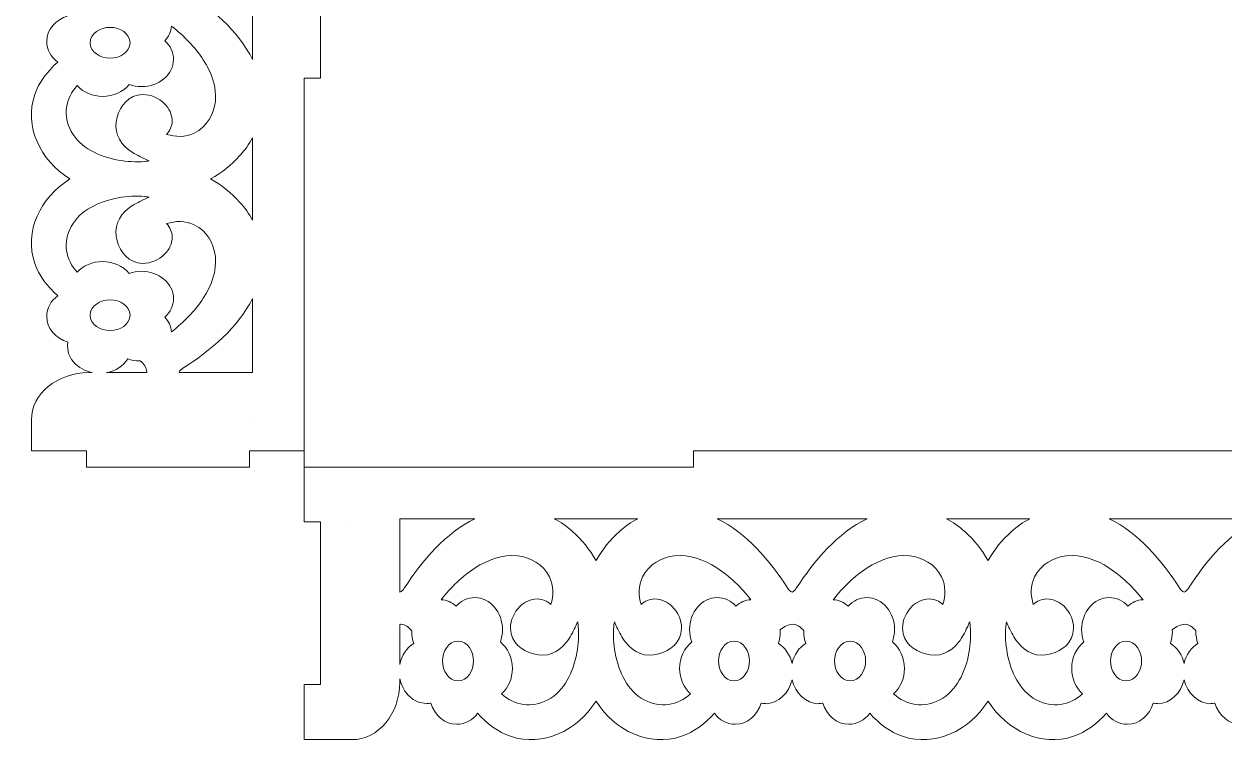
# Model space of a CAD drawing. Header units: centimetres. Extents: x -71 to 23, y -172 to -52.
# Drawn here: x -16.31 to 5.66, y -134.71 to -121.47 of the extents above; entities that cross this region are included whole.
import ezdxf

# ---------------------------------------------------------------- set-up
doc = ezdxf.new("R2010")
doc.units = ezdxf.units.CM
doc.header["$MEASUREMENT"] = 0
doc.layers.add('Layer 1', color=7, linetype='Continuous')

msp = doc.modelspace()

# ---------------------------------------------------------------- linework, layer by layer
at = {"layer": 'Layer 1', "lineweight": 9}
for points, knots in [([(-15.17598, -104.88827), (-15.17598, -104.88827), (-15.17598, -104.58813), (-15.17598, -104.58813), (-15.17598, -104.58813), (-15.17598, -104.58813), (-12.19534, -104.58813), (-12.19534, -104.58813), (-12.19534, -104.58813), (-12.19534, -104.58813), (-12.19534, -104.88827), (-12.19534, -104.88827), (-12.19534, -104.88827), (-12.19534, -104.88827), (-11.40828, -104.88827), (-11.40828, -104.88827), (-11.40828, -104.88827), (-11.40828, -104.88827), (-11.37993, -104.88827), (-11.37993, -104.88827), (-11.37993, -104.88827), (-11.37993, -104.88827), (-11.18832, -104.88827), (-11.18832, -104.88827), (-11.18832, -104.88827), (-11.18832, -104.88827), (-11.18832, -111.71435), (-11.18832, -111.71435), (-11.18832, -111.71435), (-11.18832, -111.71435), (-10.88832, -111.71435), (-10.88832, -111.71435), (-10.88832, -111.71435), (-10.88832, -111.71435), (-10.88832, -122.46192), (-10.88832, -122.46192), (-10.88832, -122.46192), (-10.88832, -122.46192), (-11.18832, -122.46192), (-11.18832, -122.46192), (-11.18832, -122.46192), (-11.18832, -122.46192), (-11.18832, -129.28802), (-11.18832, -129.28802), (-11.18832, -129.28802), (-11.18832, -129.28802), (-11.37993, -129.28802), (-11.37993, -129.28802), (-11.37993, -129.28802), (-11.37993, -129.28802), (-11.40828, -129.28802), (-11.40828, -129.28802), (-11.40828, -129.28802), (-11.40828, -129.28802), (-12.18887, -129.28802), (-12.18887, -129.28802), (-12.18887, -129.28802), (-12.18887, -129.28802), (-12.18887, -129.29174), (-12.18887, -129.29174), (-12.18887, -129.29174), (-12.18887, -129.29174), (-12.18887, -129.58813), (-12.18887, -129.58813), (-12.18887, -129.58813), (-12.18887, -129.58813), (-15.16951, -129.58813), (-15.16951, -129.58813), (-15.16951, -129.58813), (-15.16951, -129.58813), (-15.16951, -129.29174), (-15.16951, -129.29174), (-15.16951, -129.29174), (-15.16951, -129.29174), (-15.16951, -129.28802), (-15.16951, -129.28802), (-15.16951, -129.28802), (-15.16951, -129.28802), (-16.17919, -129.28802), (-16.17919, -129.28802), (-16.17919, -129.28802), (-16.17919, -129.28802), (-16.17919, -128.72305), (-16.17919, -128.72305), (-16.17919, -128.72305), (-16.17919, -128.24726), (-15.70638, -127.85797), (-15.12849, -127.85797), (-15.12849, -127.85797), (-15.12849, -127.85797), (-15.06628, -127.85797), (-15.06628, -127.85797), (-15.06628, -127.85797), (-15.06096, -127.85904), (-15.51761, -127.76986), (-15.51761, -127.37193), (-15.51761, -127.37193), (-15.51761, -127.34698), (-15.51543, -127.32229), (-15.51121, -127.29806), (-15.51121, -127.29806), (-15.73304, -127.22975), (-15.89862, -127.04977), (-15.89862, -126.82826), (-15.89862, -126.82826), (-15.89862, -126.6754), (-15.81918, -126.54113), (-15.69589, -126.45044), (-15.69589, -126.45044), (-15.88475, -126.2823), (-16.04379, -126.08043), (-16.11801, -125.85711), (-16.11801, -125.85711), (-16.31372, -125.2682), (-16.02326, -124.66009), (-15.47459, -124.3106), (-15.47459, -124.3106), (-16.02333, -123.96114), (-16.31382, -123.35299), (-16.11809, -122.76405), (-16.11809, -122.76405), (-16.04386, -122.54073), (-15.88482, -122.33886), (-15.69596, -122.17072), (-15.69596, -122.17072), (-15.81924, -122.08002), (-15.89868, -121.94576), (-15.89868, -121.79291), (-15.89868, -121.79291), (-15.89868, -121.57138), (-15.73309, -121.39141), (-15.51127, -121.32311), (-15.51127, -121.32311), (-15.51549, -121.29887), (-15.51766, -121.27418), (-15.51766, -121.24923), (-15.51766, -121.24923), (-15.51766, -121.01186), (-15.32758, -120.82223), (-15.08191, -120.76653), (-15.08191, -120.76653), (-15.32755, -120.71079), (-15.51761, -120.52118), (-15.51761, -120.28382), (-15.51761, -120.28382), (-15.51761, -120.25887), (-15.51543, -120.23419), (-15.51121, -120.20996), (-15.51121, -120.20996), (-15.73304, -120.14164), (-15.89862, -119.96168), (-15.89862, -119.74015), (-15.89862, -119.74015), (-15.89862, -119.5873), (-15.81918, -119.45304), (-15.6959, -119.36234), (-15.6959, -119.36234), (-15.88476, -119.1942), (-16.04379, -118.99233), (-16.11801, -118.76901), (-16.11801, -118.76901), (-16.31372, -118.1801), (-16.02326, -117.57198), (-15.47459, -117.2225), (-15.47459, -117.2225), (-16.02332, -116.87305), (-16.31382, -116.26488), (-16.11809, -115.67595), (-16.11809, -115.67595), (-16.04386, -115.45263), (-15.88482, -115.25076), (-15.69596, -115.08261), (-15.69596, -115.08261), (-15.81924, -114.99192), (-15.89868, -114.85766), (-15.89868, -114.70481), (-15.89868, -114.70481), (-15.89868, -114.48328), (-15.73309, -114.30331), (-15.51127, -114.23501), (-15.51127, -114.23501), (-15.51549, -114.21077), (-15.51766, -114.18608), (-15.51766, -114.16113), (-15.51766, -114.16113), (-15.51766, -113.92377), (-15.32758, -113.73413), (-15.08191, -113.67842), (-15.08191, -113.67842), (-15.32755, -113.62269), (-15.51761, -113.43308), (-15.51761, -113.19572), (-15.51761, -113.19572), (-15.51761, -113.17078), (-15.51543, -113.14609), (-15.51121, -113.12185), (-15.51121, -113.12185), (-15.73304, -113.05354), (-15.89862, -112.87358), (-15.89862, -112.65205), (-15.89862, -112.65205), (-15.89862, -112.49921), (-15.81918, -112.36494), (-15.6959, -112.27424), (-15.6959, -112.27424), (-15.88476, -112.10609), (-16.04379, -111.90424), (-16.11801, -111.68091), (-16.11801, -111.68091), (-16.31372, -111.09201), (-16.02326, -110.48388), (-15.47459, -110.1344), (-15.47459, -110.1344), (-16.02332, -109.78494), (-16.31382, -109.17678), (-16.11809, -108.58785), (-16.11809, -108.58785), (-16.04386, -108.36453), (-15.88482, -108.16266), (-15.69596, -107.99451), (-15.69596, -107.99451), (-15.81924, -107.90382), (-15.89868, -107.76956), (-15.89868, -107.61672), (-15.89868, -107.61672), (-15.89868, -107.39518), (-15.73309, -107.21521), (-15.51127, -107.14691), (-15.51127, -107.14691), (-15.51549, -107.12266), (-15.51766, -107.09798), (-15.51766, -107.07302), (-15.51766, -107.07302), (-15.51766, -106.73872), (-15.14458, -106.60711), (-15.17212, -106.61768), (-15.17212, -106.61768), (-15.72999, -106.59869), (-16.17919, -106.21711), (-16.17919, -105.75335), (-16.17919, -105.75335), (-16.17919, -105.75335), (-16.17919, -105.53529), (-16.17919, -105.53529), (-16.17919, -105.53529), (-16.17919, -105.53529), (-16.17919, -104.88827), (-16.17919, -104.88827), (-16.17919, -104.88827), (-16.17919, -104.88827), (-15.17598, -104.88827), (-15.17598, -104.88827)], [0, 0, 0, 0, 0.015625, 0.015625, 0.015625, 0.015625, 0.03125, 0.03125, 0.03125, 0.03125, 0.046875, 0.046875, 0.046875, 0.046875, 0.0625, 0.0625, 0.0625, 0.0625, 0.078125, 0.078125, 0.078125, 0.078125, 0.09375, 0.09375, 0.09375, 0.09375, 0.109375, 0.109375, 0.109375, 0.109375, 0.125, 0.125, 0.125, 0.125, 0.140625, 0.140625, 0.140625, 0.140625, 0.15625, 0.15625, 0.15625, 0.15625, 0.171875, 0.171875, 0.171875, 0.171875, 0.1875, 0.1875, 0.1875, 0.1875, 0.203125, 0.203125, 0.203125, 0.203125, 0.21875, 0.21875, 0.21875, 0.21875, 0.234375, 0.234375, 0.234375, 0.234375, 0.25, 0.25, 0.25, 0.25, 0.265625, 0.265625, 0.265625, 0.265625, 0.28125, 0.28125, 0.28125, 0.28125, 0.296875, 0.296875, 0.296875, 0.296875, 0.3125, 0.3125, 0.3125, 0.3125, 0.328125, 0.328125, 0.328125, 0.328125, 0.34375, 0.34375, 0.34375, 0.34375, 0.359375, 0.359375, 0.359375, 0.359375, 0.375, 0.375, 0.375, 0.375, 0.390625, 0.390625, 0.390625, 0.390625, 0.40625, 0.40625, 0.40625, 0.40625, 0.421875, 0.421875, 0.421875, 0.421875, 0.4375, 0.4375, 0.4375, 0.4375, 0.453125, 0.453125, 0.453125, 0.453125, 0.46875, 0.46875, 0.46875, 0.46875, 0.484375, 0.484375, 0.484375, 0.484375, 0.5, 0.5, 0.5, 0.5, 0.515625, 0.515625, 0.515625, 0.515625, 0.53125, 0.53125, 0.53125, 0.53125, 0.546875, 0.546875, 0.546875, 0.546875, 0.5625, 0.5625, 0.5625, 0.5625, 0.578125, 0.578125, 0.578125, 0.578125, 0.59375, 0.59375, 0.59375, 0.59375, 0.609375, 0.609375, 0.609375, 0.609375, 0.625, 0.625, 0.625, 0.625, 0.640625, 0.640625, 0.640625, 0.640625, 0.65625, 0.65625, 0.65625, 0.65625, 0.671875, 0.671875, 0.671875, 0.671875, 0.6875, 0.6875, 0.6875, 0.6875, 0.703125, 0.703125, 0.703125, 0.703125, 0.71875, 0.71875, 0.71875, 0.71875, 0.734375, 0.734375, 0.734375, 0.734375, 0.75, 0.75, 0.75, 0.75, 0.765625, 0.765625, 0.765625, 0.765625, 0.78125, 0.78125, 0.78125, 0.78125, 0.796875, 0.796875, 0.796875, 0.796875, 0.8125, 0.8125, 0.8125, 0.8125, 0.828125, 0.828125, 0.828125, 0.828125, 0.84375, 0.84375, 0.84375, 0.84375, 0.859375, 0.859375, 0.859375, 0.859375, 0.875, 0.875, 0.875, 0.875, 0.890625, 0.890625, 0.890625, 0.890625, 0.90625, 0.90625, 0.90625, 0.90625, 0.921875, 0.921875, 0.921875, 0.921875, 0.9375, 0.9375, 0.9375, 0.9375, 0.953125, 0.953125, 0.953125, 0.953125, 0.96875, 0.96875, 0.96875, 0.96875, 1, 1, 1, 1]), ([(13.81168, -111.71435), (13.81168, -111.71435), (13.81168, -104.88826), (13.81168, -104.88826), (13.81168, -104.88826), (13.81168, -104.88826), (13.81168, -104.83809), (13.81168, -104.83809), (13.81168, -104.83809), (13.81168, -104.83809), (13.81168, -104.58814), (13.81168, -104.58814), (13.81168, -104.58814), (13.81168, -104.58814), (13.81145, -104.58814), (13.81145, -104.58814), (13.81145, -104.58814), (13.81145, -104.58814), (6.68547, -104.58814), (6.68547, -104.58814), (6.68547, -104.58814), (6.68547, -104.58814), (6.68547, -104.88814), (6.68547, -104.88814), (6.68547, -104.88814), (6.68547, -104.88814), (-4.0621, -104.88814), (-4.0621, -104.88814), (-4.0621, -104.88814), (-4.0621, -104.88814), (-4.0621, -104.58814), (-4.0621, -104.58814), (-4.0621, -104.58814), (-4.0621, -104.58814), (-11.18832, -104.58814), (-11.18832, -104.58814), (-11.18832, -104.58814), (-11.18832, -104.58814), (-11.18832, -104.83809), (-11.18832, -104.83809), (-11.18832, -104.83809), (-11.18832, -104.83809), (-11.18832, -104.88825), (-11.18832, -104.88825), (-11.18832, -104.88825), (-11.18832, -104.88825), (-11.18832, -111.71435), (-11.18832, -111.71435), (-11.18832, -111.71435), (-11.18832, -111.71435), (-10.88832, -111.71435), (-10.88832, -111.71435), (-10.88832, -111.71435), (-10.88832, -111.71435), (-10.88832, -122.46192), (-10.88832, -122.46192), (-10.88832, -122.46192), (-10.88832, -122.46192), (-11.18832, -122.46192), (-11.18832, -122.46192), (-11.18832, -122.46192), (-11.18832, -122.46192), (-11.18832, -129.288), (-11.18832, -129.288), (-11.18832, -129.288), (-11.18832, -129.288), (-11.18832, -129.3381), (-11.18832, -129.3381), (-11.18832, -129.3381), (-11.18832, -129.3381), (-11.18832, -129.58814), (-11.18832, -129.58814), (-11.18832, -129.58814), (-11.18832, -129.58814), (-4.0621, -129.58814), (-4.0621, -129.58814), (-4.0621, -129.58814), (-4.0621, -129.58814), (-4.0621, -129.28814), (-4.0621, -129.28814), (-4.0621, -129.28814), (-4.0621, -129.28814), (6.68547, -129.28814), (6.68547, -129.28814), (6.68547, -129.28814), (6.68547, -129.28814), (6.68547, -129.58814), (6.68547, -129.58814), (6.68547, -129.58814), (6.68547, -129.58814), (13.81145, -129.58814), (13.81145, -129.58814), (13.81145, -129.58814), (13.81145, -129.58814), (13.81166, -129.58814), (13.81166, -129.58814), (13.81166, -129.58814), (13.81166, -129.58814), (13.81168, -129.3381), (13.81168, -129.3381), (13.81168, -129.3381), (13.81168, -129.3381), (13.81168, -129.28799), (13.81168, -129.28799), (13.81168, -129.28799), (13.81168, -129.28799), (13.81168, -122.46192), (13.81168, -122.46192), (13.81168, -122.46192), (13.81168, -122.46192), (13.51168, -122.46192), (13.51168, -122.46192), (13.51168, -122.46192), (13.51168, -122.46192), (13.51168, -111.71435), (13.51168, -111.71435), (13.51168, -111.71435), (13.51168, -111.71435), (13.81168, -111.71435), (13.81168, -111.71435)], [0, 0, 0, 0, 0.03225806, 0.03225806, 0.03225806, 0.03225806, 0.06451613, 0.06451613, 0.06451613, 0.06451613, 0.09677419, 0.09677419, 0.09677419, 0.09677419, 0.12903226, 0.12903226, 0.12903226, 0.12903226, 0.16129032, 0.16129032, 0.16129032, 0.16129032, 0.19354839, 0.19354839, 0.19354839, 0.19354839, 0.22580645, 0.22580645, 0.22580645, 0.22580645, 0.25806452, 0.25806452, 0.25806452, 0.25806452, 0.29032258, 0.29032258, 0.29032258, 0.29032258, 0.32258065, 0.32258065, 0.32258065, 0.32258065, 0.35483871, 0.35483871, 0.35483871, 0.35483871, 0.38709677, 0.38709677, 0.38709677, 0.38709677, 0.41935484, 0.41935484, 0.41935484, 0.41935484, 0.4516129, 0.4516129, 0.4516129, 0.4516129, 0.48387097, 0.48387097, 0.48387097, 0.48387097, 0.51612903, 0.51612903, 0.51612903, 0.51612903, 0.5483871, 0.5483871, 0.5483871, 0.5483871, 0.58064516, 0.58064516, 0.58064516, 0.58064516, 0.61290323, 0.61290323, 0.61290323, 0.61290323, 0.64516129, 0.64516129, 0.64516129, 0.64516129, 0.67741935, 0.67741935, 0.67741935, 0.67741935, 0.70967742, 0.70967742, 0.70967742, 0.70967742, 0.74193548, 0.74193548, 0.74193548, 0.74193548, 0.77419355, 0.77419355, 0.77419355, 0.77419355, 0.80645161, 0.80645161, 0.80645161, 0.80645161, 0.83870968, 0.83870968, 0.83870968, 0.83870968, 0.87096774, 0.87096774, 0.87096774, 0.87096774, 0.90322581, 0.90322581, 0.90322581, 0.90322581, 0.93548387, 0.93548387, 0.93548387, 0.93548387, 1, 1, 1, 1]), ([(-12.13273, -119.41059), (-12.13273, -119.41059), (-12.13273, -122.12263), (-12.13273, -122.12263), (-12.13273, -122.12263), (-12.39234, -121.59801), (-12.89288, -121.16851), (-13.408, -120.84329), (-13.408, -120.84329), (-13.43389, -120.82695), (-13.47088, -120.79779), (-13.4753, -120.76681), (-13.4753, -120.76681), (-13.47128, -120.73562), (-13.43387, -120.70615), (-13.40792, -120.68978), (-13.40792, -120.68978), (-12.89285, -120.3646), (-12.39235, -119.93514), (-12.13273, -119.41059)], [0, 0, 0, 0, 0.16666667, 0.16666667, 0.16666667, 0.16666667, 0.33333333, 0.33333333, 0.33333333, 0.33333333, 0.5, 0.5, 0.5, 0.5, 0.66666667, 0.66666667, 0.66666667, 0.66666667, 1, 1, 1, 1]), ([(-13.61566, -121.50918), (-13.62286, -121.61113), (-13.66589, -121.70476), (-13.73413, -121.7811), (-13.73413, -121.7811), (-13.63772, -121.86981), (-13.57839, -121.98866), (-13.57839, -122.12024), (-13.57839, -122.12024), (-13.57839, -122.40409), (-13.85012, -122.61967), (-14.16378, -122.61967), (-14.16378, -122.61967), (-14.24231, -122.61967), (-14.31941, -122.60626), (-14.39075, -122.5807), (-14.39075, -122.5807), (-14.49826, -122.71459), (-14.67923, -122.79857), (-14.87464, -122.79857), (-14.87464, -122.79857), (-15.06067, -122.79857), (-15.2325, -122.72265), (-15.3412, -122.60105), (-15.3412, -122.60105), (-15.55444, -122.83642), (-15.6081, -123.14987), (-15.44977, -123.43975), (-15.44977, -123.43975), (-15.2861, -123.73941), (-14.94288, -123.90103), (-14.58872, -123.96459), (-14.58872, -123.96459), (-14.43301, -123.99253), (-14.26399, -124.00354), (-14.10561, -123.98974), (-14.10561, -123.98974), (-14.08703, -123.98812), (-14.05631, -123.98458), (-14.02275, -123.97929), (-14.02275, -123.97929), (-14.06376, -123.96016), (-14.10226, -123.94312), (-14.123, -123.93336), (-14.123, -123.93336), (-14.21449, -123.89032), (-14.3128, -123.84243), (-14.39068, -123.78147), (-14.39068, -123.78147), (-14.59665, -123.62024), (-14.67522, -123.41917), (-14.6088, -123.17725), (-14.6088, -123.17725), (-14.55176, -122.96946), (-14.40552, -122.7699), (-14.14039, -122.76515), (-14.14039, -122.76515), (-13.98772, -122.76241), (-13.84273, -122.83172), (-13.74313, -122.93171), (-13.74313, -122.93171), (-13.65739, -123.01779), (-13.60199, -123.12939), (-13.60287, -123.24547), (-13.60287, -123.24547), (-13.60361, -123.34461), (-13.64219, -123.42696), (-13.70439, -123.49317), (-13.70439, -123.49317), (-13.54031, -123.54404), (-13.36498, -123.54924), (-13.19932, -123.46995), (-13.19932, -123.46995), (-12.96418, -123.35741), (-12.83847, -123.11895), (-12.81255, -122.89076), (-12.81255, -122.89076), (-12.78221, -122.62374), (-12.8844, -122.35518), (-13.03313, -122.12658), (-13.03313, -122.12658), (-13.18292, -121.89635), (-13.38844, -121.68974), (-13.61566, -121.50918)], [0, 0, 0, 0, 0.04545455, 0.04545455, 0.04545455, 0.04545455, 0.09090909, 0.09090909, 0.09090909, 0.09090909, 0.13636364, 0.13636364, 0.13636364, 0.13636364, 0.18181818, 0.18181818, 0.18181818, 0.18181818, 0.22727273, 0.22727273, 0.22727273, 0.22727273, 0.27272727, 0.27272727, 0.27272727, 0.27272727, 0.31818182, 0.31818182, 0.31818182, 0.31818182, 0.36363636, 0.36363636, 0.36363636, 0.36363636, 0.40909091, 0.40909091, 0.40909091, 0.40909091, 0.45454545, 0.45454545, 0.45454545, 0.45454545, 0.5, 0.5, 0.5, 0.5, 0.54545455, 0.54545455, 0.54545455, 0.54545455, 0.59090909, 0.59090909, 0.59090909, 0.59090909, 0.63636364, 0.63636364, 0.63636364, 0.63636364, 0.68181818, 0.68181818, 0.68181818, 0.68181818, 0.72727273, 0.72727273, 0.72727273, 0.72727273, 0.77272727, 0.77272727, 0.77272727, 0.77272727, 0.81818182, 0.81818182, 0.81818182, 0.81818182, 0.86363636, 0.86363636, 0.86363636, 0.86363636, 0.90909091, 0.90909091, 0.90909091, 0.90909091, 1, 1, 1, 1]), ([(-14.37378, -121.81574), (-14.37378, -121.64544), (-14.55982, -121.5344), (-14.73877, -121.5344), (-14.73877, -121.5344), (-14.91775, -121.5344), (-15.10372, -121.64543), (-15.10372, -121.81574), (-15.10372, -121.81574), (-15.10372, -121.98612), (-14.91785, -122.09716), (-14.73877, -122.09716), (-14.73877, -122.09716), (-14.55975, -122.09716), (-14.37378, -121.9861), (-14.37378, -121.81574)], [0, 0, 0, 0, 0.2, 0.2, 0.2, 0.2, 0.4, 0.4, 0.4, 0.4, 0.6, 0.6, 0.6, 0.6, 1, 1, 1, 1]), ([(-12.13273, -123.55628), (-12.13273, -123.55628), (-12.13273, -125.06473), (-12.13273, -125.06473), (-12.13273, -125.06473), (-12.19639, -124.94693), (-12.27549, -124.83587), (-12.36772, -124.73308), (-12.36772, -124.73308), (-12.51765, -124.56599), (-12.69761, -124.4245), (-12.89851, -124.31056), (-12.89851, -124.31056), (-12.69765, -124.19662), (-12.51771, -124.05517), (-12.36782, -123.88809), (-12.36782, -123.88809), (-12.27554, -123.78525), (-12.19641, -123.67413), (-12.13273, -123.55628)], [0, 0, 0, 0, 0.16666667, 0.16666667, 0.16666667, 0.16666667, 0.33333333, 0.33333333, 0.33333333, 0.33333333, 0.5, 0.5, 0.5, 0.5, 0.66666667, 0.66666667, 0.66666667, 0.66666667, 1, 1, 1, 1]), ([(-13.73406, -126.84006), (-13.66582, -126.91639), (-13.62279, -127.01002), (-13.61557, -127.11196), (-13.61557, -127.11196), (-13.38885, -126.93182), (-13.18383, -126.72579), (-13.03414, -126.49624), (-13.03414, -126.49624), (-12.8848, -126.26725), (-12.78206, -125.99807), (-12.81247, -125.7304), (-12.81247, -125.7304), (-12.83838, -125.50222), (-12.9641, -125.26375), (-13.19924, -125.1512), (-13.19924, -125.1512), (-13.3649, -125.07192), (-13.54022, -125.07711), (-13.70431, -125.12799), (-13.70431, -125.12799), (-13.64212, -125.19421), (-13.60354, -125.27654), (-13.60278, -125.37569), (-13.60278, -125.37569), (-13.6019, -125.49178), (-13.65731, -125.60338), (-13.74308, -125.68946), (-13.74308, -125.68946), (-13.84268, -125.78946), (-13.98767, -125.85876), (-14.14034, -125.85602), (-14.14034, -125.85602), (-14.40547, -125.85126), (-14.55169, -125.65169), (-14.60874, -125.44391), (-14.60874, -125.44391), (-14.67514, -125.20199), (-14.59658, -125.00094), (-14.39062, -124.8397), (-14.39062, -124.8397), (-14.31274, -124.77873), (-14.21441, -124.73084), (-14.12292, -124.68779), (-14.12292, -124.68779), (-14.10218, -124.67803), (-14.06369, -124.661), (-14.02269, -124.64187), (-14.02269, -124.64187), (-14.05625, -124.63658), (-14.08696, -124.63304), (-14.10556, -124.63142), (-14.10556, -124.63142), (-14.26391, -124.61761), (-14.43293, -124.62861), (-14.58864, -124.65655), (-14.58864, -124.65655), (-14.94283, -124.72011), (-15.28601, -124.88173), (-15.44969, -125.18141), (-15.44969, -125.18141), (-15.60803, -125.4713), (-15.55437, -125.78475), (-15.34112, -126.02011), (-15.34112, -126.02011), (-15.23241, -125.89851), (-15.06058, -125.8226), (-14.87455, -125.8226), (-14.87455, -125.8226), (-14.67915, -125.8226), (-14.49819, -125.90659), (-14.39067, -126.04047), (-14.39067, -126.04047), (-14.31934, -126.01491), (-14.24225, -126.0015), (-14.16371, -126.0015), (-14.16371, -126.0015), (-13.85006, -126.0015), (-13.57832, -126.21708), (-13.57832, -126.50093), (-13.57832, -126.50093), (-13.57832, -126.63249), (-13.63766, -126.75135), (-13.73406, -126.84006)], [0, 0, 0, 0, 0.04545455, 0.04545455, 0.04545455, 0.04545455, 0.09090909, 0.09090909, 0.09090909, 0.09090909, 0.13636364, 0.13636364, 0.13636364, 0.13636364, 0.18181818, 0.18181818, 0.18181818, 0.18181818, 0.22727273, 0.22727273, 0.22727273, 0.22727273, 0.27272727, 0.27272727, 0.27272727, 0.27272727, 0.31818182, 0.31818182, 0.31818182, 0.31818182, 0.36363636, 0.36363636, 0.36363636, 0.36363636, 0.40909091, 0.40909091, 0.40909091, 0.40909091, 0.45454545, 0.45454545, 0.45454545, 0.45454545, 0.5, 0.5, 0.5, 0.5, 0.54545455, 0.54545455, 0.54545455, 0.54545455, 0.59090909, 0.59090909, 0.59090909, 0.59090909, 0.63636364, 0.63636364, 0.63636364, 0.63636364, 0.68181818, 0.68181818, 0.68181818, 0.68181818, 0.72727273, 0.72727273, 0.72727273, 0.72727273, 0.77272727, 0.77272727, 0.77272727, 0.77272727, 0.81818182, 0.81818182, 0.81818182, 0.81818182, 0.86363636, 0.86363636, 0.86363636, 0.86363636, 0.90909091, 0.90909091, 0.90909091, 0.90909091, 1, 1, 1, 1]), ([(-14.73872, -126.52399), (-14.91779, -126.52399), (-15.10364, -126.63509), (-15.10364, -126.80543), (-15.10364, -126.80543), (-15.10364, -126.97574), (-14.91774, -127.08676), (-14.73872, -127.08676), (-14.73872, -127.08676), (-14.55974, -127.08676), (-14.37372, -126.97574), (-14.37372, -126.80543), (-14.37372, -126.80543), (-14.37372, -126.63507), (-14.55969, -126.52399), (-14.73872, -126.52399)], [0, 0, 0, 0, 0.2, 0.2, 0.2, 0.2, 0.4, 0.4, 0.4, 0.4, 0.6, 0.6, 0.6, 0.6, 1, 1, 1, 1]), ([(-12.13273, -126.4987), (-12.13273, -126.4987), (-12.13273, -127.85491), (-12.13273, -127.85491), (-12.13273, -127.85491), (-12.13273, -127.85491), (-13.4753, -127.85491), (-13.4753, -127.85491), (-13.4753, -127.85491), (-13.47128, -127.82372), (-13.43387, -127.79425), (-13.40792, -127.77788), (-13.40792, -127.77788), (-12.89285, -127.4527), (-12.39235, -127.02324), (-12.13273, -126.4987)], [0, 0, 0, 0, 0.2, 0.2, 0.2, 0.2, 0.4, 0.4, 0.4, 0.4, 0.6, 0.6, 0.6, 0.6, 1, 1, 1, 1]), ([(-14.06741, -127.85797), (-14.06741, -127.85797), (-14.79823, -127.85797), (-14.79823, -127.85797), (-14.79823, -127.85797), (-14.79823, -127.85797), (-14.80026, -127.85838), (-14.80026, -127.85838), (-14.80026, -127.85838), (-14.63602, -127.82576), (-14.49471, -127.73363), (-14.4153, -127.60694), (-14.4153, -127.60694), (-14.34734, -127.62987), (-14.27429, -127.64196), (-14.19986, -127.64196), (-14.19986, -127.64196), (-14.19554, -127.64196), (-14.19122, -127.64192), (-14.18692, -127.64185), (-14.18692, -127.64185), (-14.12411, -127.69349), (-14.0682, -127.75942), (-14.06679, -127.83851), (-14.06679, -127.83851), (-14.06662, -127.845), (-14.06687, -127.85149), (-14.06741, -127.85797)], [0, 0, 0, 0, 0.125, 0.125, 0.125, 0.125, 0.25, 0.25, 0.25, 0.25, 0.375, 0.375, 0.375, 0.375, 0.5, 0.5, 0.5, 0.5, 0.625, 0.625, 0.625, 0.625, 0.75, 0.75, 0.75, 0.75, 1, 1, 1, 1]), ([(-11.18832, -134.57901), (-11.18832, -134.57901), (-11.18832, -133.56933), (-11.18832, -133.56933), (-11.18832, -133.56933), (-11.18832, -133.56933), (-10.88833, -133.56933), (-10.88833, -133.56933), (-10.88833, -133.56933), (-10.88833, -133.56933), (-10.88833, -130.58869), (-10.88833, -130.58869), (-10.88833, -130.58869), (-10.88833, -130.58869), (-11.18832, -130.58869), (-11.18832, -130.58869), (-11.18832, -130.58869), (-11.18832, -130.58869), (-11.18832, -129.8081), (-11.18832, -129.8081), (-11.18832, -129.8081), (-11.18832, -129.8081), (-11.18832, -129.77975), (-11.18832, -129.77975), (-11.18832, -129.77975), (-11.18832, -129.77975), (-11.18832, -129.58814), (-11.18832, -129.58814), (-11.18832, -129.58814), (-11.18832, -129.58814), (-4.06205, -129.58814), (-4.06205, -129.58814), (-4.06205, -129.58814), (-4.06205, -129.58814), (-4.06205, -129.28814), (-4.06205, -129.28814), (-4.06205, -129.28814), (-4.06205, -129.28814), (6.68561, -129.28814), (6.68561, -129.28814), (6.68561, -129.28814), (6.68561, -129.28814), (6.68561, -129.58814), (6.68561, -129.58814), (6.68561, -129.58814), (6.68561, -129.58814), (13.81168, -129.58814), (13.81168, -129.58814), (13.81168, -129.58814), (13.81168, -129.58814), (13.81168, -129.77975), (13.81168, -129.77975), (13.81168, -129.77975), (13.81168, -129.77975), (13.81168, -129.8081), (13.81168, -129.8081), (13.81168, -129.8081), (13.81168, -129.8081), (13.81168, -130.59516), (13.81168, -130.59516), (13.81168, -130.59516), (13.81168, -130.59516), (13.51166, -130.59516), (13.51166, -130.59516), (13.51166, -130.59516), (13.51166, -130.59516), (13.51166, -133.5758), (13.51166, -133.5758), (13.51166, -133.5758), (13.51166, -133.5758), (13.81168, -133.5758), (13.81168, -133.5758), (13.81168, -133.5758), (13.81168, -133.5758), (13.81168, -134.57901), (13.81168, -134.57901), (13.81168, -134.57901), (13.81168, -134.57901), (13.1568, -134.57901), (13.1568, -134.57901), (13.1568, -134.57901), (13.1568, -134.57901), (12.93609, -134.57901), (12.93609, -134.57901), (12.93609, -134.57901), (12.46669, -134.57901), (12.08048, -134.12981), (12.06125, -133.57194), (12.06125, -133.57194), (12.07195, -133.5444), (11.93874, -133.91748), (11.60038, -133.91748), (11.60038, -133.91748), (11.57512, -133.91748), (11.55014, -133.91531), (11.52559, -133.91109), (11.52559, -133.91109), (11.45646, -134.13291), (11.27431, -134.2985), (11.05008, -134.2985), (11.05008, -134.2985), (10.89538, -134.2985), (10.75949, -134.21906), (10.66769, -134.09578), (10.66769, -134.09578), (10.4975, -134.28464), (10.29318, -134.44368), (10.06714, -134.51791), (10.06714, -134.51791), (9.47106, -134.71364), (8.85551, -134.42314), (8.5018, -133.87441), (8.5018, -133.87441), (8.14807, -134.42308), (7.53256, -134.71354), (6.9365, -134.51783), (6.9365, -134.51783), (6.71046, -134.44361), (6.50615, -134.28458), (6.33596, -134.09572), (6.33596, -134.09572), (6.24416, -134.219), (6.10826, -134.29844), (5.95356, -134.29844), (5.95356, -134.29844), (5.72934, -134.29844), (5.54719, -134.13286), (5.47805, -133.91103), (5.47805, -133.91103), (5.45351, -133.91525), (5.42853, -133.91743), (5.40328, -133.91743), (5.40328, -133.91743), (5.16304, -133.91743), (4.97112, -133.72737), (4.91472, -133.48173), (4.91472, -133.48173), (4.85833, -133.7274), (4.66639, -133.91748), (4.42614, -133.91748), (4.42614, -133.91748), (4.40089, -133.91748), (4.3759, -133.91531), (4.35136, -133.91109), (4.35136, -133.91109), (4.28223, -134.13291), (4.10008, -134.2985), (3.87585, -134.2985), (3.87585, -134.2985), (3.72115, -134.2985), (3.58526, -134.21906), (3.49346, -134.09578), (3.49346, -134.09578), (3.32327, -134.28464), (3.11895, -134.44368), (2.89291, -134.51791), (2.89291, -134.51791), (2.29683, -134.71364), (1.68127, -134.42314), (1.32757, -133.87441), (1.32757, -133.87441), (0.97384, -134.42308), (0.35833, -134.71354), (-0.23773, -134.51783), (-0.23773, -134.51783), (-0.46377, -134.44361), (-0.66809, -134.28458), (-0.83827, -134.09572), (-0.83827, -134.09572), (-0.93007, -134.219), (-1.06597, -134.29844), (-1.22067, -134.29844), (-1.22067, -134.29844), (-1.44489, -134.29844), (-1.62704, -134.13286), (-1.69619, -133.91103), (-1.69619, -133.91103), (-1.72072, -133.91525), (-1.7457, -133.91743), (-1.77095, -133.91743), (-1.77095, -133.91743), (-2.01119, -133.91743), (-2.20311, -133.72737), (-2.25952, -133.48173), (-2.25952, -133.48173), (-2.3159, -133.7274), (-2.50784, -133.91748), (-2.74809, -133.91748), (-2.74809, -133.91748), (-2.77334, -133.91748), (-2.79833, -133.91531), (-2.82287, -133.91109), (-2.82287, -133.91109), (-2.892, -134.13291), (-3.07416, -134.2985), (-3.29838, -134.2985), (-3.29838, -134.2985), (-3.45308, -134.2985), (-3.58898, -134.21906), (-3.68078, -134.09578), (-3.68078, -134.09578), (-3.85096, -134.28464), (-4.05528, -134.44368), (-4.28132, -134.51791), (-4.28132, -134.51791), (-4.87741, -134.71364), (-5.49295, -134.42315), (-5.84666, -133.87441), (-5.84666, -133.87441), (-6.2004, -134.42308), (-6.8159, -134.71354), (-7.41196, -134.51783), (-7.41196, -134.51783), (-7.638, -134.44361), (-7.84232, -134.28457), (-8.0125, -134.09571), (-8.0125, -134.09571), (-8.1043, -134.219), (-8.2402, -134.29844), (-8.39491, -134.29844), (-8.39491, -134.29844), (-8.61912, -134.29844), (-8.80128, -134.13286), (-8.87042, -133.91103), (-8.87042, -133.91103), (-8.89495, -133.91525), (-8.91994, -133.91743), (-8.94519, -133.91743), (-8.94519, -133.91743), (-9.34796, -133.91743), (-9.43822, -133.46078), (-9.43714, -133.4661), (-9.43714, -133.4661), (-9.43714, -133.4661), (-9.43714, -133.52831), (-9.43714, -133.52831), (-9.43714, -133.52831), (-9.43714, -134.1062), (-9.83115, -134.57901), (-10.31273, -134.57901), (-10.31273, -134.57901), (-10.31273, -134.57901), (-11.18832, -134.57901), (-11.18832, -134.57901)], [0, 0, 0, 0, 0.01612903, 0.01612903, 0.01612903, 0.01612903, 0.03225806, 0.03225806, 0.03225806, 0.03225806, 0.0483871, 0.0483871, 0.0483871, 0.0483871, 0.06451613, 0.06451613, 0.06451613, 0.06451613, 0.08064516, 0.08064516, 0.08064516, 0.08064516, 0.09677419, 0.09677419, 0.09677419, 0.09677419, 0.11290323, 0.11290323, 0.11290323, 0.11290323, 0.12903226, 0.12903226, 0.12903226, 0.12903226, 0.14516129, 0.14516129, 0.14516129, 0.14516129, 0.16129032, 0.16129032, 0.16129032, 0.16129032, 0.17741935, 0.17741935, 0.17741935, 0.17741935, 0.19354839, 0.19354839, 0.19354839, 0.19354839, 0.20967742, 0.20967742, 0.20967742, 0.20967742, 0.22580645, 0.22580645, 0.22580645, 0.22580645, 0.24193548, 0.24193548, 0.24193548, 0.24193548, 0.25806452, 0.25806452, 0.25806452, 0.25806452, 0.27419355, 0.27419355, 0.27419355, 0.27419355, 0.29032258, 0.29032258, 0.29032258, 0.29032258, 0.30645161, 0.30645161, 0.30645161, 0.30645161, 0.32258065, 0.32258065, 0.32258065, 0.32258065, 0.33870968, 0.33870968, 0.33870968, 0.33870968, 0.35483871, 0.35483871, 0.35483871, 0.35483871, 0.37096774, 0.37096774, 0.37096774, 0.37096774, 0.38709677, 0.38709677, 0.38709677, 0.38709677, 0.40322581, 0.40322581, 0.40322581, 0.40322581, 0.41935484, 0.41935484, 0.41935484, 0.41935484, 0.43548387, 0.43548387, 0.43548387, 0.43548387, 0.4516129, 0.4516129, 0.4516129, 0.4516129, 0.46774194, 0.46774194, 0.46774194, 0.46774194, 0.48387097, 0.48387097, 0.48387097, 0.48387097, 0.5, 0.5, 0.5, 0.5, 0.51612903, 0.51612903, 0.51612903, 0.51612903, 0.53225806, 0.53225806, 0.53225806, 0.53225806, 0.5483871, 0.5483871, 0.5483871, 0.5483871, 0.56451613, 0.56451613, 0.56451613, 0.56451613, 0.58064516, 0.58064516, 0.58064516, 0.58064516, 0.59677419, 0.59677419, 0.59677419, 0.59677419, 0.61290323, 0.61290323, 0.61290323, 0.61290323, 0.62903226, 0.62903226, 0.62903226, 0.62903226, 0.64516129, 0.64516129, 0.64516129, 0.64516129, 0.66129032, 0.66129032, 0.66129032, 0.66129032, 0.67741935, 0.67741935, 0.67741935, 0.67741935, 0.69354839, 0.69354839, 0.69354839, 0.69354839, 0.70967742, 0.70967742, 0.70967742, 0.70967742, 0.72580645, 0.72580645, 0.72580645, 0.72580645, 0.74193548, 0.74193548, 0.74193548, 0.74193548, 0.75806452, 0.75806452, 0.75806452, 0.75806452, 0.77419355, 0.77419355, 0.77419355, 0.77419355, 0.79032258, 0.79032258, 0.79032258, 0.79032258, 0.80645161, 0.80645161, 0.80645161, 0.80645161, 0.82258065, 0.82258065, 0.82258065, 0.82258065, 0.83870968, 0.83870968, 0.83870968, 0.83870968, 0.85483871, 0.85483871, 0.85483871, 0.85483871, 0.87096774, 0.87096774, 0.87096774, 0.87096774, 0.88709677, 0.88709677, 0.88709677, 0.88709677, 0.90322581, 0.90322581, 0.90322581, 0.90322581, 0.91935484, 0.91935484, 0.91935484, 0.91935484, 0.93548387, 0.93548387, 0.93548387, 0.93548387, 0.9516129, 0.9516129, 0.9516129, 0.9516129, 0.96774194, 0.96774194, 0.96774194, 0.96774194, 1, 1, 1, 1]), ([(-8.06135, -130.53255), (-8.06135, -130.53255), (-9.43404, -130.53255), (-9.43404, -130.53255), (-9.43404, -130.53255), (-9.43404, -130.53255), (-9.43404, -131.87512), (-9.43404, -131.87512), (-9.43404, -131.87512), (-9.40247, -131.8711), (-9.37264, -131.83369), (-9.35607, -131.80774), (-9.35607, -131.80774), (-9.02694, -131.29267), (-8.59226, -130.79217), (-8.06135, -130.53255)], [0, 0, 0, 0, 0.2, 0.2, 0.2, 0.2, 0.4, 0.4, 0.4, 0.4, 0.6, 0.6, 0.6, 0.6, 1, 1, 1, 1]), ([(-5.08317, -130.53255), (-5.08317, -130.53255), (-6.60995, -130.53255), (-6.60995, -130.53255), (-6.60995, -130.53255), (-6.49072, -130.59621), (-6.37831, -130.67531), (-6.27427, -130.76754), (-6.27427, -130.76754), (-6.10515, -130.91747), (-5.96194, -131.09743), (-5.84662, -131.29833), (-5.84662, -131.29833), (-5.7313, -131.09747), (-5.58813, -130.91753), (-5.41902, -130.76764), (-5.41902, -130.76764), (-5.31493, -130.67536), (-5.20246, -130.59623), (-5.08317, -130.53255)], [0, 0, 0, 0, 0.16666667, 0.16666667, 0.16666667, 0.16666667, 0.33333333, 0.33333333, 0.33333333, 0.33333333, 0.5, 0.5, 0.5, 0.5, 0.66666667, 0.66666667, 0.66666667, 0.66666667, 1, 1, 1, 1]), ([(-0.88711, -130.53255), (-0.88711, -130.53255), (-3.6321, -130.53255), (-3.6321, -130.53255), (-3.6321, -130.53255), (-3.10111, -130.79216), (-2.66639, -131.2927), (-2.33722, -131.80782), (-2.33722, -131.80782), (-2.32068, -131.83371), (-2.29116, -131.8707), (-2.25981, -131.87512), (-2.25981, -131.87512), (-2.22824, -131.8711), (-2.19841, -131.83369), (-2.18184, -131.80774), (-2.18184, -131.80774), (-1.85271, -131.29267), (-1.41803, -130.79217), (-0.88711, -130.53255)], [0, 0, 0, 0, 0.16666667, 0.16666667, 0.16666667, 0.16666667, 0.33333333, 0.33333333, 0.33333333, 0.33333333, 0.5, 0.5, 0.5, 0.5, 0.66666667, 0.66666667, 0.66666667, 0.66666667, 1, 1, 1, 1]), ([(2.09106, -130.53255), (2.09106, -130.53255), (0.56428, -130.53255), (0.56428, -130.53255), (0.56428, -130.53255), (0.68351, -130.59622), (0.79593, -130.67531), (0.89997, -130.76754), (0.89997, -130.76754), (1.06909, -130.91747), (1.2123, -131.09743), (1.32761, -131.29833), (1.32761, -131.29833), (1.44293, -131.09747), (1.58612, -130.91753), (1.75522, -130.76764), (1.75522, -130.76764), (1.85931, -130.67536), (1.97177, -130.59623), (2.09106, -130.53255)], [0, 0, 0, 0, 0.16666667, 0.16666667, 0.16666667, 0.16666667, 0.33333333, 0.33333333, 0.33333333, 0.33333333, 0.5, 0.5, 0.5, 0.5, 0.66666667, 0.66666667, 0.66666667, 0.66666667, 1, 1, 1, 1]), ([(6.28712, -130.53255), (6.28712, -130.53255), (3.54213, -130.53255), (3.54213, -130.53255), (3.54213, -130.53255), (4.07311, -130.79216), (4.50784, -131.2927), (4.83701, -131.80782), (4.83701, -131.80782), (4.85355, -131.83371), (4.88307, -131.8707), (4.91443, -131.87512), (4.91443, -131.87512), (4.94599, -131.8711), (4.97582, -131.83369), (4.99239, -131.80774), (4.99239, -131.80774), (5.32152, -131.29267), (5.75621, -130.79217), (6.28712, -130.53255)], [0, 0, 0, 0, 0.16666667, 0.16666667, 0.16666667, 0.16666667, 0.33333333, 0.33333333, 0.33333333, 0.33333333, 0.5, 0.5, 0.5, 0.5, 0.66666667, 0.66666667, 0.66666667, 0.66666667, 1, 1, 1, 1]), ([(-8.40686, -132.13388), (-8.48412, -132.06564), (-8.57888, -132.02261), (-8.68206, -132.01539), (-8.68206, -132.01539), (-8.49973, -131.78867), (-8.2912, -131.58365), (-8.05886, -131.43396), (-8.05886, -131.43396), (-7.82709, -131.28462), (-7.55464, -131.18188), (-7.28371, -131.21229), (-7.28371, -131.21229), (-7.05276, -131.2382), (-6.81139, -131.36392), (-6.69748, -131.59906), (-6.69748, -131.59906), (-6.61723, -131.76472), (-6.62249, -131.94004), (-6.67398, -132.10413), (-6.67398, -132.10413), (-6.74101, -132.04194), (-6.82434, -132.00336), (-6.92469, -132.0026), (-6.92469, -132.0026), (-7.04219, -132.00172), (-7.15515, -132.05713), (-7.24228, -132.1429), (-7.24228, -132.1429), (-7.34349, -132.2425), (-7.41363, -132.38749), (-7.41086, -132.54016), (-7.41086, -132.54016), (-7.40604, -132.80529), (-7.20405, -132.95151), (-6.99374, -133.00856), (-6.99374, -133.00856), (-6.74888, -133.07496), (-6.54539, -132.9964), (-6.38219, -132.79044), (-6.38219, -132.79044), (-6.32048, -132.71256), (-6.27201, -132.61423), (-6.22843, -132.52274), (-6.22843, -132.52274), (-6.21856, -132.502), (-6.20132, -132.46351), (-6.18196, -132.42251), (-6.18196, -132.42251), (-6.1766, -132.45607), (-6.17302, -132.48678), (-6.17138, -132.50538), (-6.17138, -132.50538), (-6.1574, -132.66373), (-6.16853, -132.83275), (-6.19681, -132.98846), (-6.19681, -132.98846), (-6.26115, -133.34265), (-6.42473, -133.68583), (-6.72805, -133.84951), (-6.72805, -133.84951), (-7.02147, -134.00785), (-7.33872, -133.95419), (-7.57694, -133.74094), (-7.57694, -133.74094), (-7.45387, -133.63223), (-7.37703, -133.4604), (-7.37703, -133.27437), (-7.37703, -133.27437), (-7.37703, -133.07897), (-7.46204, -132.89801), (-7.59755, -132.79049), (-7.59755, -132.79049), (-7.57168, -132.71916), (-7.55811, -132.64207), (-7.55811, -132.56353), (-7.55811, -132.56353), (-7.55811, -132.24988), (-7.77631, -131.97814), (-8.06361, -131.97814), (-8.06361, -131.97814), (-8.19677, -131.97814), (-8.31707, -132.03748), (-8.40686, -132.13388)], [0, 0, 0, 0, 0.04545455, 0.04545455, 0.04545455, 0.04545455, 0.09090909, 0.09090909, 0.09090909, 0.09090909, 0.13636364, 0.13636364, 0.13636364, 0.13636364, 0.18181818, 0.18181818, 0.18181818, 0.18181818, 0.22727273, 0.22727273, 0.22727273, 0.22727273, 0.27272727, 0.27272727, 0.27272727, 0.27272727, 0.31818182, 0.31818182, 0.31818182, 0.31818182, 0.36363636, 0.36363636, 0.36363636, 0.36363636, 0.40909091, 0.40909091, 0.40909091, 0.40909091, 0.45454545, 0.45454545, 0.45454545, 0.45454545, 0.5, 0.5, 0.5, 0.5, 0.54545455, 0.54545455, 0.54545455, 0.54545455, 0.59090909, 0.59090909, 0.59090909, 0.59090909, 0.63636364, 0.63636364, 0.63636364, 0.63636364, 0.68181818, 0.68181818, 0.68181818, 0.68181818, 0.72727273, 0.72727273, 0.72727273, 0.72727273, 0.77272727, 0.77272727, 0.77272727, 0.77272727, 0.81818182, 0.81818182, 0.81818182, 0.81818182, 0.86363636, 0.86363636, 0.86363636, 0.86363636, 0.90909091, 0.90909091, 0.90909091, 0.90909091, 1, 1, 1, 1]), ([(-3.0112, -132.01548), (-3.11439, -132.02268), (-3.20916, -132.06571), (-3.28642, -132.13395), (-3.28642, -132.13395), (-3.37621, -132.03754), (-3.49651, -131.97821), (-3.62968, -131.97821), (-3.62968, -131.97821), (-3.91698, -131.97821), (-4.13518, -132.24994), (-4.13518, -132.5636), (-4.13518, -132.5636), (-4.13518, -132.64213), (-4.12161, -132.71923), (-4.09574, -132.79057), (-4.09574, -132.79057), (-4.23126, -132.89808), (-4.31626, -133.07905), (-4.31626, -133.27446), (-4.31626, -133.27446), (-4.31626, -133.46049), (-4.23941, -133.63232), (-4.11634, -133.74102), (-4.11634, -133.74102), (-4.35457, -133.95426), (-4.67183, -134.00792), (-4.96523, -133.84959), (-4.96523, -133.84959), (-5.26853, -133.68592), (-5.43211, -133.3427), (-5.49645, -132.98854), (-5.49645, -132.98854), (-5.52473, -132.83283), (-5.53587, -132.66381), (-5.5219, -132.50543), (-5.5219, -132.50543), (-5.52026, -132.48685), (-5.51668, -132.45613), (-5.51132, -132.42257), (-5.51132, -132.42257), (-5.49196, -132.46358), (-5.47472, -132.50208), (-5.46484, -132.52282), (-5.46484, -132.52282), (-5.42127, -132.61431), (-5.3728, -132.71262), (-5.3111, -132.7905), (-5.3111, -132.7905), (-5.14791, -132.99647), (-4.9444, -133.07504), (-4.69954, -133.00862), (-4.69954, -133.00862), (-4.48922, -132.95158), (-4.28724, -132.80534), (-4.28243, -132.54021), (-4.28243, -132.54021), (-4.27966, -132.38754), (-4.34981, -132.24255), (-4.45102, -132.14295), (-4.45102, -132.14295), (-4.53814, -132.05721), (-4.6511, -132.00181), (-4.76859, -132.00269), (-4.76859, -132.00269), (-4.86893, -132.00343), (-4.95228, -132.04201), (-5.0193, -132.10421), (-5.0193, -132.10421), (-5.07079, -131.94013), (-5.07605, -131.7648), (-4.9958, -131.59914), (-4.9958, -131.59914), (-4.88189, -131.364), (-4.64053, -131.23829), (-4.40957, -131.21237), (-4.40957, -131.21237), (-4.1393, -131.18203), (-3.86748, -131.28422), (-3.6361, -131.43295), (-3.6361, -131.43295), (-3.40307, -131.58274), (-3.19395, -131.78826), (-3.0112, -132.01548)], [0, 0, 0, 0, 0.04545455, 0.04545455, 0.04545455, 0.04545455, 0.09090909, 0.09090909, 0.09090909, 0.09090909, 0.13636364, 0.13636364, 0.13636364, 0.13636364, 0.18181818, 0.18181818, 0.18181818, 0.18181818, 0.22727273, 0.22727273, 0.22727273, 0.22727273, 0.27272727, 0.27272727, 0.27272727, 0.27272727, 0.31818182, 0.31818182, 0.31818182, 0.31818182, 0.36363636, 0.36363636, 0.36363636, 0.36363636, 0.40909091, 0.40909091, 0.40909091, 0.40909091, 0.45454545, 0.45454545, 0.45454545, 0.45454545, 0.5, 0.5, 0.5, 0.5, 0.54545455, 0.54545455, 0.54545455, 0.54545455, 0.59090909, 0.59090909, 0.59090909, 0.59090909, 0.63636364, 0.63636364, 0.63636364, 0.63636364, 0.68181818, 0.68181818, 0.68181818, 0.68181818, 0.72727273, 0.72727273, 0.72727273, 0.72727273, 0.77272727, 0.77272727, 0.77272727, 0.77272727, 0.81818182, 0.81818182, 0.81818182, 0.81818182, 0.86363636, 0.86363636, 0.86363636, 0.86363636, 0.90909091, 0.90909091, 0.90909091, 0.90909091, 1, 1, 1, 1]), ([(0.50025, -132.10413), (0.43322, -132.04194), (0.34989, -132.00336), (0.24955, -132.0026), (0.24955, -132.0026), (0.13205, -132.00172), (0.01908, -132.05713), (-0.06805, -132.1429), (-0.06805, -132.1429), (-0.16926, -132.2425), (-0.2394, -132.38749), (-0.23662, -132.54016), (-0.23662, -132.54016), (-0.23181, -132.80529), (-0.02982, -132.95151), (0.1805, -133.00856), (0.1805, -133.00856), (0.42535, -133.07496), (0.62884, -132.9964), (0.79204, -132.79044), (0.79204, -132.79044), (0.85375, -132.71256), (0.90223, -132.61423), (0.9458, -132.52274), (0.9458, -132.52274), (0.95568, -132.502), (0.97291, -132.46351), (0.99227, -132.42251), (0.99227, -132.42251), (0.99763, -132.45607), (1.00121, -132.48678), (1.00285, -132.50538), (1.00285, -132.50538), (1.01684, -132.66373), (1.0057, -132.83275), (0.97742, -132.98846), (0.97742, -132.98846), (0.91308, -133.34265), (0.7495, -133.68583), (0.44618, -133.84951), (0.44618, -133.84951), (0.15276, -134.00785), (-0.16449, -133.95419), (-0.40271, -133.74094), (-0.40271, -133.74094), (-0.27963, -133.63223), (-0.2028, -133.4604), (-0.2028, -133.27437), (-0.2028, -133.27437), (-0.2028, -133.07897), (-0.28781, -132.89801), (-0.42332, -132.79049), (-0.42332, -132.79049), (-0.39745, -132.71916), (-0.38388, -132.64207), (-0.38388, -132.56353), (-0.38388, -132.56353), (-0.38388, -132.24988), (-0.60206, -131.97814), (-0.88937, -131.97814), (-0.88937, -131.97814), (-1.02253, -131.97814), (-1.14283, -132.03748), (-1.23262, -132.13389), (-1.23262, -132.13389), (-1.30988, -132.06564), (-1.40464, -132.02261), (-1.50783, -132.01539), (-1.50783, -132.01539), (-1.3255, -131.78867), (-1.11696, -131.58365), (-0.88463, -131.43396), (-0.88463, -131.43396), (-0.65286, -131.28462), (-0.3804, -131.18188), (-0.10948, -131.21229), (-0.10948, -131.21229), (0.12147, -131.2382), (0.36284, -131.36392), (0.47676, -131.59906), (0.47676, -131.59906), (0.55701, -131.76472), (0.55174, -131.94004), (0.50025, -132.10413)], [0, 0, 0, 0, 0.04545455, 0.04545455, 0.04545455, 0.04545455, 0.09090909, 0.09090909, 0.09090909, 0.09090909, 0.13636364, 0.13636364, 0.13636364, 0.13636364, 0.18181818, 0.18181818, 0.18181818, 0.18181818, 0.22727273, 0.22727273, 0.22727273, 0.22727273, 0.27272727, 0.27272727, 0.27272727, 0.27272727, 0.31818182, 0.31818182, 0.31818182, 0.31818182, 0.36363636, 0.36363636, 0.36363636, 0.36363636, 0.40909091, 0.40909091, 0.40909091, 0.40909091, 0.45454545, 0.45454545, 0.45454545, 0.45454545, 0.5, 0.5, 0.5, 0.5, 0.54545455, 0.54545455, 0.54545455, 0.54545455, 0.59090909, 0.59090909, 0.59090909, 0.59090909, 0.63636364, 0.63636364, 0.63636364, 0.63636364, 0.68181818, 0.68181818, 0.68181818, 0.68181818, 0.72727273, 0.72727273, 0.72727273, 0.72727273, 0.77272727, 0.77272727, 0.77272727, 0.77272727, 0.81818182, 0.81818182, 0.81818182, 0.81818182, 0.86363636, 0.86363636, 0.86363636, 0.86363636, 0.90909091, 0.90909091, 0.90909091, 0.90909091, 1, 1, 1, 1]), ([(4.16303, -132.01548), (4.05984, -132.02268), (3.96508, -132.06571), (3.88782, -132.13395), (3.88782, -132.13395), (3.79802, -132.03754), (3.67772, -131.97821), (3.54456, -131.97821), (3.54456, -131.97821), (3.25725, -131.97821), (3.03905, -132.24994), (3.03905, -132.5636), (3.03905, -132.5636), (3.03905, -132.64213), (3.05263, -132.71923), (3.07849, -132.79057), (3.07849, -132.79057), (2.94298, -132.89808), (2.85798, -133.07905), (2.85798, -133.27446), (2.85798, -133.27446), (2.85798, -133.46049), (2.93482, -133.63232), (3.05789, -133.74102), (3.05789, -133.74102), (2.81967, -133.95426), (2.50241, -134.00792), (2.209, -133.84959), (2.209, -133.84959), (1.9057, -133.68592), (1.74212, -133.3427), (1.67778, -132.98854), (1.67778, -132.98854), (1.6495, -132.83283), (1.63836, -132.66381), (1.65233, -132.50543), (1.65233, -132.50543), (1.65397, -132.48685), (1.65755, -132.45613), (1.66292, -132.42257), (1.66292, -132.42257), (1.68227, -132.46358), (1.69951, -132.50208), (1.70939, -132.52282), (1.70939, -132.52282), (1.75297, -132.61431), (1.80143, -132.71262), (1.86313, -132.7905), (1.86313, -132.7905), (2.02633, -132.99647), (2.22984, -133.07504), (2.47469, -133.00862), (2.47469, -133.00862), (2.68501, -132.95158), (2.88699, -132.80534), (2.8918, -132.54021), (2.8918, -132.54021), (2.89458, -132.38754), (2.82443, -132.24255), (2.72322, -132.14295), (2.72322, -132.14295), (2.63609, -132.05721), (2.52313, -132.00181), (2.40565, -132.00269), (2.40565, -132.00269), (2.3053, -132.00343), (2.22195, -132.04201), (2.15494, -132.10421), (2.15494, -132.10421), (2.10344, -131.94013), (2.09818, -131.76481), (2.17843, -131.59915), (2.17843, -131.59915), (2.29234, -131.36401), (2.53371, -131.23829), (2.76467, -131.21237), (2.76467, -131.21237), (3.03494, -131.18203), (3.30676, -131.28422), (3.53813, -131.43295), (3.53813, -131.43295), (3.77117, -131.58274), (3.98028, -131.78826), (4.16303, -132.01548)], [0, 0, 0, 0, 0.04545455, 0.04545455, 0.04545455, 0.04545455, 0.09090909, 0.09090909, 0.09090909, 0.09090909, 0.13636364, 0.13636364, 0.13636364, 0.13636364, 0.18181818, 0.18181818, 0.18181818, 0.18181818, 0.22727273, 0.22727273, 0.22727273, 0.22727273, 0.27272727, 0.27272727, 0.27272727, 0.27272727, 0.31818182, 0.31818182, 0.31818182, 0.31818182, 0.36363636, 0.36363636, 0.36363636, 0.36363636, 0.40909091, 0.40909091, 0.40909091, 0.40909091, 0.45454545, 0.45454545, 0.45454545, 0.45454545, 0.5, 0.5, 0.5, 0.5, 0.54545455, 0.54545455, 0.54545455, 0.54545455, 0.59090909, 0.59090909, 0.59090909, 0.59090909, 0.63636364, 0.63636364, 0.63636364, 0.63636364, 0.68181818, 0.68181818, 0.68181818, 0.68181818, 0.72727273, 0.72727273, 0.72727273, 0.72727273, 0.77272727, 0.77272727, 0.77272727, 0.77272727, 0.81818182, 0.81818182, 0.81818182, 0.81818182, 0.86363636, 0.86363636, 0.86363636, 0.86363636, 0.90909091, 0.90909091, 0.90909091, 0.90909091, 1, 1, 1, 1]), ([(-9.43714, -132.46723), (-9.43714, -132.46723), (-9.43714, -133.19805), (-9.43714, -133.19805), (-9.43714, -133.19805), (-9.43714, -133.19805), (-9.43755, -133.20008), (-9.43755, -133.20008), (-9.43755, -133.20008), (-9.40454, -133.03584), (-9.31129, -132.89453), (-9.18306, -132.81512), (-9.18306, -132.81512), (-9.20626, -132.74716), (-9.2185, -132.67411), (-9.2185, -132.59968), (-9.2185, -132.59968), (-9.2185, -132.59536), (-9.21846, -132.59104), (-9.21839, -132.58674), (-9.21839, -132.58674), (-9.27066, -132.52393), (-9.33739, -132.46802), (-9.41744, -132.46661), (-9.41744, -132.46661), (-9.42401, -132.46644), (-9.43058, -132.46669), (-9.43714, -132.46723)], [0, 0, 0, 0, 0.125, 0.125, 0.125, 0.125, 0.25, 0.25, 0.25, 0.25, 0.375, 0.375, 0.375, 0.375, 0.5, 0.5, 0.5, 0.5, 0.625, 0.625, 0.625, 0.625, 0.75, 0.75, 0.75, 0.75, 1, 1, 1, 1]), ([(-2.25954, -133.18252), (-2.29551, -133.02583), (-2.38662, -132.89175), (-2.51023, -132.8152), (-2.51023, -132.8152), (-2.48703, -132.74723), (-2.47478, -132.67418), (-2.47478, -132.59975), (-2.47478, -132.59975), (-2.47478, -132.58857), (-2.47506, -132.5774), (-2.47561, -132.56626), (-2.47561, -132.56626), (-2.47355, -132.56465), (-2.47149, -132.56306), (-2.46943, -132.56145), (-2.46943, -132.56145), (-2.40567, -132.51249), (-2.32277, -132.4652), (-2.24322, -132.46661), (-2.24322, -132.46661), (-2.16316, -132.46803), (-2.09643, -132.52392), (-2.04415, -132.58674), (-2.04415, -132.58674), (-2.04423, -132.59104), (-2.04427, -132.59536), (-2.04427, -132.59968), (-2.04427, -132.59968), (-2.04427, -132.67411), (-2.03203, -132.74716), (-2.00883, -132.81512), (-2.00883, -132.81512), (-2.13246, -132.8917), (-2.22357, -133.0258), (-2.25954, -133.18252)], [0, 0, 0, 0, 0.1, 0.1, 0.1, 0.1, 0.2, 0.2, 0.2, 0.2, 0.3, 0.3, 0.3, 0.3, 0.4, 0.4, 0.4, 0.4, 0.5, 0.5, 0.5, 0.5, 0.6, 0.6, 0.6, 0.6, 0.7, 0.7, 0.7, 0.7, 0.8, 0.8, 0.8, 0.8, 1, 1, 1, 1]), ([(4.91469, -133.18252), (4.87872, -133.02583), (4.78762, -132.89175), (4.66401, -132.8152), (4.66401, -132.8152), (4.68721, -132.74723), (4.69945, -132.67418), (4.69945, -132.59975), (4.69945, -132.59975), (4.69945, -132.58857), (4.69917, -132.5774), (4.69862, -132.56626), (4.69862, -132.56626), (4.70068, -132.56465), (4.70274, -132.56306), (4.7048, -132.56145), (4.7048, -132.56145), (4.76857, -132.5125), (4.85146, -132.4652), (4.93102, -132.46661), (4.93102, -132.46661), (5.01108, -132.46803), (5.0778, -132.52392), (5.13009, -132.58674), (5.13009, -132.58674), (5.13, -132.59104), (5.12996, -132.59536), (5.12996, -132.59968), (5.12996, -132.59968), (5.12996, -132.67411), (5.1422, -132.74716), (5.1654, -132.81512), (5.1654, -132.81512), (5.04178, -132.8917), (4.95066, -133.0258), (4.91469, -133.18252)], [0, 0, 0, 0, 0.1, 0.1, 0.1, 0.1, 0.2, 0.2, 0.2, 0.2, 0.3, 0.3, 0.3, 0.3, 0.4, 0.4, 0.4, 0.4, 0.5, 0.5, 0.5, 0.5, 0.6, 0.6, 0.6, 0.6, 0.7, 0.7, 0.7, 0.7, 0.8, 0.8, 0.8, 0.8, 1, 1, 1, 1]), ([(-8.08695, -133.13854), (-8.08695, -133.31761), (-8.1994, -133.50346), (-8.37181, -133.50346), (-8.37181, -133.50346), (-8.54419, -133.50346), (-8.65656, -133.31756), (-8.65656, -133.13854), (-8.65656, -133.13854), (-8.65656, -132.95956), (-8.54419, -132.77354), (-8.37181, -132.77354), (-8.37181, -132.77354), (-8.19938, -132.77354), (-8.08695, -132.95951), (-8.08695, -133.13854)], [0, 0, 0, 0, 0.2, 0.2, 0.2, 0.2, 0.4, 0.4, 0.4, 0.4, 0.6, 0.6, 0.6, 0.6, 1, 1, 1, 1]), ([(-3.32148, -132.7736), (-3.14912, -132.7736), (-3.03673, -132.95964), (-3.03673, -133.13859), (-3.03673, -133.13859), (-3.03673, -133.31757), (-3.1491, -133.50354), (-3.32148, -133.50354), (-3.32148, -133.50354), (-3.49393, -133.50354), (-3.60632, -133.31767), (-3.60632, -133.13859), (-3.60632, -133.13859), (-3.60632, -132.95957), (-3.49391, -132.7736), (-3.32148, -132.7736)], [0, 0, 0, 0, 0.2, 0.2, 0.2, 0.2, 0.4, 0.4, 0.4, 0.4, 0.6, 0.6, 0.6, 0.6, 1, 1, 1, 1]), ([(-1.48233, -133.13854), (-1.48233, -132.95956), (-1.36996, -132.77354), (-1.19757, -132.77354), (-1.19757, -132.77354), (-1.02515, -132.77354), (-0.91272, -132.95949), (-0.91272, -133.13854), (-0.91272, -133.13854), (-0.91272, -133.31763), (-1.02515, -133.50346), (-1.19757, -133.50346), (-1.19757, -133.50346), (-1.36996, -133.50346), (-1.48233, -133.31756), (-1.48233, -133.13854)], [0, 0, 0, 0, 0.2, 0.2, 0.2, 0.2, 0.4, 0.4, 0.4, 0.4, 0.6, 0.6, 0.6, 0.6, 1, 1, 1, 1]), ([(3.85275, -132.7736), (4.02511, -132.7736), (4.1375, -132.95964), (4.1375, -133.13859), (4.1375, -133.13859), (4.1375, -133.31757), (4.02513, -133.50354), (3.85275, -133.50354), (3.85275, -133.50354), (3.68032, -133.50354), (3.56791, -133.31764), (3.56791, -133.13859), (3.56791, -133.13859), (3.56791, -132.95957), (3.68035, -132.7736), (3.85275, -132.7736)], [0, 0, 0, 0, 0.2, 0.2, 0.2, 0.2, 0.4, 0.4, 0.4, 0.4, 0.6, 0.6, 0.6, 0.6, 1, 1, 1, 1])]:
    msp.add_open_spline(points, degree=3, knots=knots, dxfattribs=at)
for points in [[(-12.20181, -128.75559), (-12.20181, -128.75559), (-12.20181, -128.75559), (-12.20181, -128.75559)], [(-10.34566, -130.60163), (-10.34566, -130.60163), (-10.34566, -130.60163), (-10.34566, -130.60163)]]:
    msp.add_open_spline(points, degree=3, dxfattribs=at)

doc.saveas('drawing.dxf')
